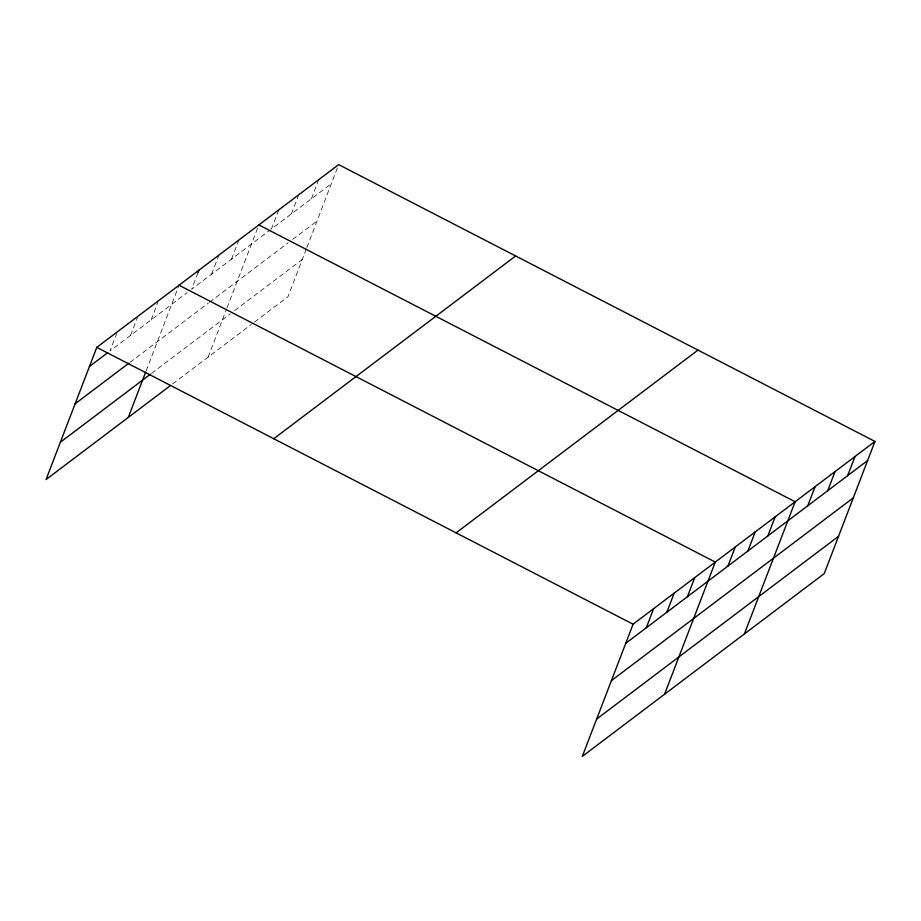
<?xml version="1.0" encoding="UTF-8"?>
<svg xmlns="http://www.w3.org/2000/svg" width="921" height="921" viewBox="0 0 921 921"><rect width="100%" height="100%" fill="white"/><g stroke="black" fill="none" stroke-linecap="round" stroke-linejoin="round"><path stroke-width="0.69" stroke-dasharray="4.61 3.45" d="M116.863 333.114L110.013 350.936L187.216 292.613M130.575 335.405L137.413 317.584M151.136 319.875L157.975 302.042M146.174 370.818L178.536 286.512M198.003 272.708L191.649 289.263L270.36 229.79M211.611 274.182L218.933 255.082M231.562 259.1L238.401 241.279M208.111 357.106L226.508 309.18M227.015 307.856L258.364 226.198M278.798 209.85L271.476 228.949L331.341 183.716M291.427 213.868L298.266 196.046M311.379 198.798L318.229 180.965M306.325 248.866L287.928 296.792L252.458 323.593M306.843 247.542L338.18 165.895M129.953 362.367L208.365 303.124M209.481 302.284L288.192 242.81M292.625 239.46L317.02 221.028M151.481 373.396L230.192 313.923M234.636 310.573L302.261 259.48M172.63 383.907L251.352 324.434"/><path stroke-width="1.38" d="M874.95 441.447L633.072 624.208L582.325 756.383L824.214 573.622L874.95 441.447L338.675 164.617L96.786 347.378L46.05 479.553L170.42 385.577M128.295 417.409L145.668 372.142M198.003 272.708L198.982 270.164M646.3 627.765L653.622 608.677M666.862 612.235L674.184 593.136M687.411 596.704L694.745 577.605M664.571 694.238L715.306 562.075L179.031 285.234M727.935 566.093L735.257 546.993M747.887 551.011L755.22 531.912M767.838 535.93L775.171 516.842M744.387 633.936L795.134 501.761L258.847 224.931M807.752 505.779L815.085 486.679M827.714 490.697L835.036 471.61M847.665 475.627L854.999 456.528M89.452 366.477L107.734 352.662M75.131 403.789L128.813 363.231M60.372 442.23L150.376 374.237M273.756 438.73L515.645 255.969M456.091 532.856L697.98 350.095M625.739 643.307L867.617 460.546M611.417 680.619L853.295 497.858M596.658 719.071L838.536 536.31M96.786 347.378L633.072 624.208"/></g></svg>
